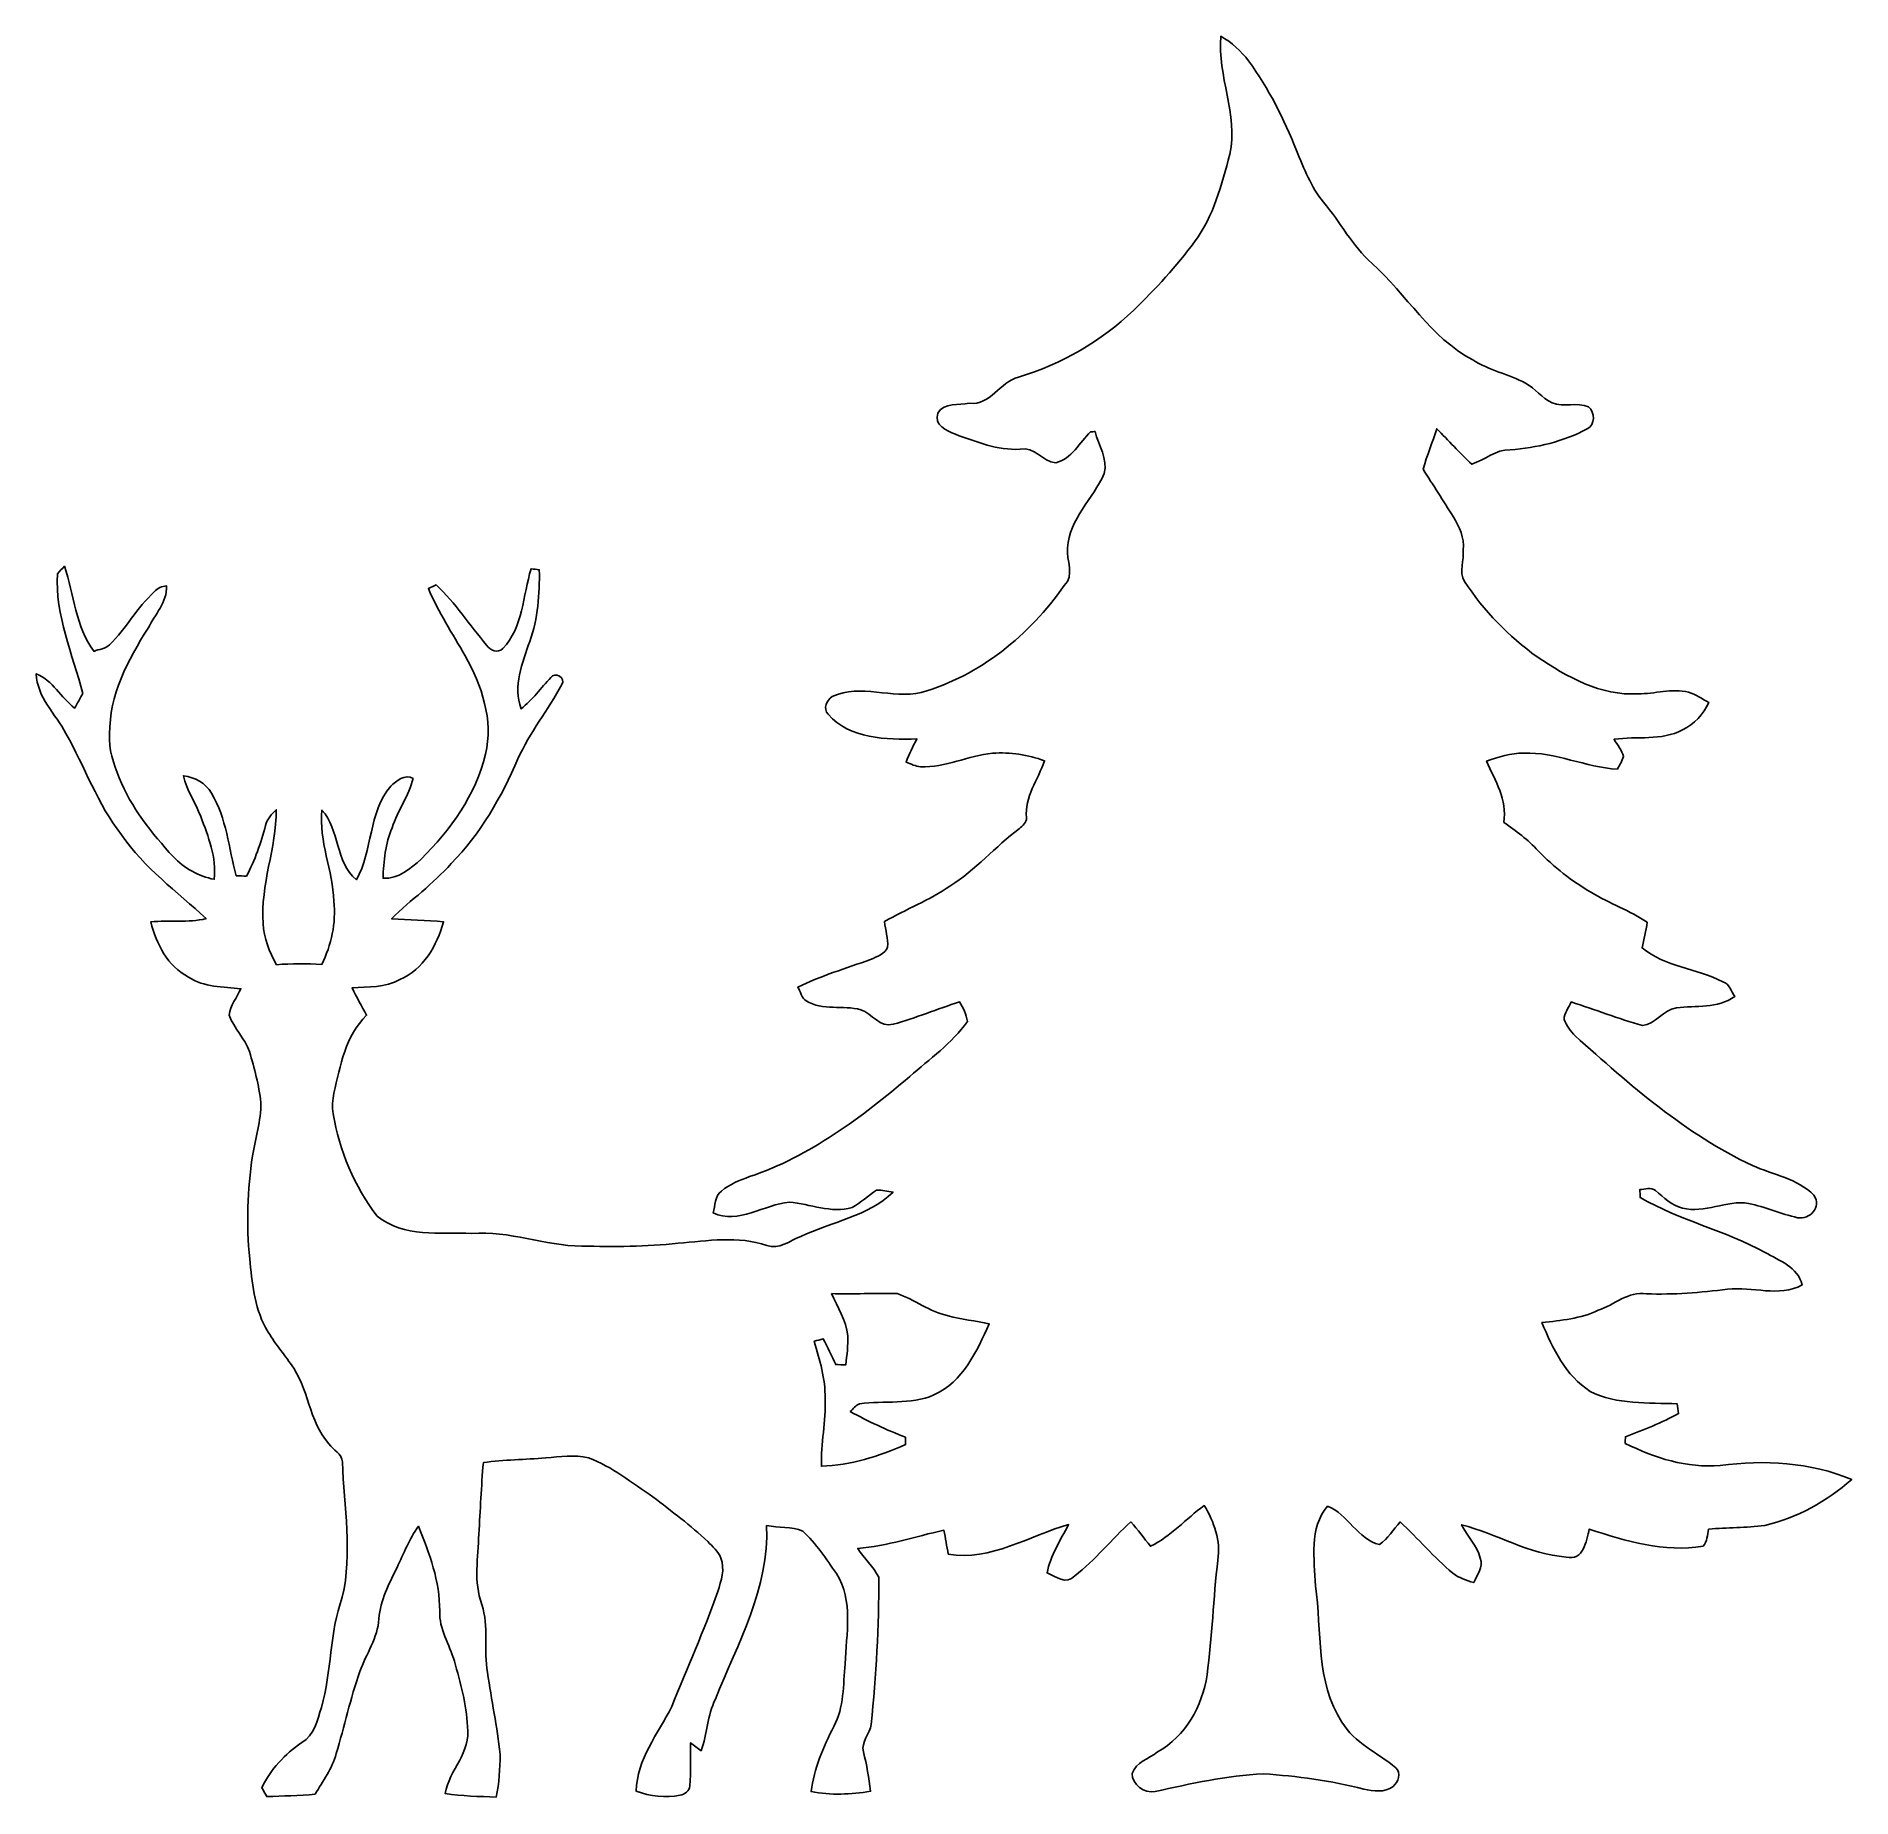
# Model space of a CAD drawing. Header units: centimetres. Extents: x -14.9 to 15.3, y -15.1 to 14.3.
import ezdxf

# ---------------------------------------------------------------- set-up
doc = ezdxf.new("R2010")
doc.units = ezdxf.units.CM
doc.header["$MEASUREMENT"] = 0
doc.layers.add('Layer 1', color=7, linetype='Continuous')

msp = doc.modelspace()

# ---------------------------------------------------------------- linework, layer by layer
at = {"layer": 'Layer 1', "color": 250}
for points, knots in [([(4.81048, 14.25787), (4.99251, 14.15697), (5.1495, 14.01339), (5.27544, 13.84794), (5.27544, 13.84794), (5.6074, 13.38827), (5.86387, 12.87851), (6.07377, 12.35322), (6.07377, 12.35322), (6.19689, 12.05512), (6.31366, 11.74679), (6.52145, 11.49491), (6.52145, 11.49491), (6.80226, 11.16224), (7.00264, 10.76396), (7.33143, 10.47115), (7.33143, 10.47115), (7.91069, 9.95751), (8.30439, 9.2329), (9.00959, 8.86672), (9.00959, 8.86672), (9.28123, 8.68715), (9.60755, 8.63), (9.89083, 8.47478), (9.89083, 8.47478), (10.05522, 8.39011), (10.16106, 8.22396), (10.33216, 8.14846), (10.33216, 8.14846), (10.52795, 8.07226), (10.74667, 8.16116), (10.9414, 8.0839), (10.9414, 8.0839), (11.04688, 7.98795), (11.05852, 7.78122), (10.9153, 7.71243), (10.9153, 7.71243), (10.52124, 7.50323), (10.07674, 7.39704), (9.6333, 7.36529), (9.6333, 7.36529), (9.39447, 7.37164), (9.21244, 7.19631), (8.99583, 7.12576), (8.99583, 7.12576), (8.79193, 7.31485), (8.6046, 7.52016), (8.40916, 7.71737), (8.40916, 7.71737), (8.33931, 7.49159), (8.24865, 7.27216), (8.18374, 7.04462), (8.18374, 7.04462), (8.34743, 6.77757), (8.51923, 6.51651), (8.68574, 6.25087), (8.68574, 6.25087), (8.78593, 6.08471), (8.8773, 5.8988), (8.84978, 5.69771), (8.84978, 5.69771), (8.87236, 5.52662), (8.77147, 5.32977), (8.87448, 5.17208), (8.87448, 5.17208), (9.19127, 4.67995), (9.6139, 4.25803), (10.08415, 3.91195), (10.08415, 3.91195), (10.58369, 3.58528), (11.14284, 3.25438), (11.76479, 3.30024), (11.76479, 3.30024), (12.04595, 3.29001), (12.32676, 3.39796), (12.60651, 3.32423), (12.60651, 3.32423), (12.73104, 3.29142), (12.83441, 3.20922), (12.94836, 3.15066), (12.94836, 3.15066), (12.84817, 2.96122), (12.70847, 2.78236), (12.50456, 2.69981), (12.50456, 2.69981), (12.15637, 2.50366), (11.74503, 2.60103), (11.36615, 2.53929), (11.36615, 2.53929), (11.41906, 2.44404), (11.49809, 2.35832), (11.52419, 2.25072), (11.52419, 2.25072), (11.50091, 2.17629), (11.45752, 2.11032), (11.42118, 2.04188), (11.42118, 2.04188), (10.8899, 2.07327), (10.39601, 2.32833), (9.85979, 2.31034), (9.85979, 2.31034), (9.646, 2.30823), (9.44069, 2.24543), (9.24101, 2.17629), (9.24101, 2.17629), (9.38318, 1.84856), (9.59026, 1.53247), (9.52817, 1.1557), (9.52817, 1.1557), (9.72926, 1.01141), (9.93352, 0.86642), (10.10179, 0.68263), (10.10179, 0.68263), (10.36073, 0.4064), (10.66236, 0.17251), (10.9915, -0.01411), (10.9915, -0.01411), (11.29101, -0.19861), (11.6265, -0.31397), (11.91966, -0.51047), (11.91966, -0.51047), (11.89531, -0.6537), (11.86533, -0.79587), (11.83217, -0.93698), (11.83217, -0.93698), (12.21528, -1.25448), (12.74374, -1.28023), (13.1766, -1.50142), (13.1766, -1.50142), (13.29443, -1.53247), (13.31595, -1.66194), (13.37874, -1.74801), (13.37874, -1.74801), (13.08735, -1.94839), (12.73422, -1.89724), (12.40437, -1.93604), (12.40437, -1.93604), (12.18424, -1.96638), (12.06147, -2.21544), (11.83922, -2.2285), (11.83922, -2.2285), (11.4367, -2.11878), (11.04759, -1.96674), (10.65142, -1.83727), (10.65142, -1.83727), (10.6105, -1.93287), (10.53712, -2.02177), (10.53218, -2.12937), (10.53218, -2.12937), (10.57522, -2.23132), (10.64013, -2.32516), (10.71845, -2.40383), (10.71845, -2.40383), (11.62791, -3.21804), (12.55501, -4.04424), (13.67226, -4.56494), (13.67226, -4.56494), (14.01657, -4.71981), (14.42297, -4.78402), (14.69778, -5.05883), (14.69778, -5.05883), (14.8336, -5.26097), (14.62476, -5.47264), (14.42473, -5.43419), (14.42473, -5.43419), (14.1478, -5.3721), (13.8871, -5.25321), (13.60876, -5.19677), (13.60876, -5.19677), (13.23657, -5.13503), (12.87498, -5.37386), (12.50562, -5.27332), (12.50562, -5.27332), (12.32182, -5.23734), (12.19729, -5.09023), (12.05583, -4.98334), (12.05583, -4.98334), (11.98421, -4.91525), (11.88085, -4.96252), (11.79548, -4.96676), (11.79548, -4.96676), (11.79759, -5.00027), (11.80147, -5.06659), (11.80359, -5.10011), (11.80359, -5.10011), (12.46293, -5.4797), (13.21576, -5.64974), (13.88322, -6.0138), (13.88322, -6.0138), (14.12169, -6.15244), (14.42861, -6.25404), (14.50269, -6.55496), (14.50269, -6.55496), (14.11464, -6.76487), (13.67155, -6.57789), (13.25845, -6.62587), (13.25845, -6.62587), (12.80901, -6.68267), (12.35745, -6.72077), (11.90413, -6.70207), (11.90413, -6.70207), (11.60321, -6.65868), (11.37073, -6.88728), (11.10227, -6.97724), (11.10227, -6.97724), (10.80841, -7.1187), (10.4835, -7.14728), (10.16459, -7.1815), (10.16459, -7.1815), (10.33815, -7.61541), (10.56146, -8.06803), (10.96751, -8.32908), (10.96751, -8.32908), (11.41448, -8.55557), (11.93271, -8.5157), (12.42025, -8.53757), (12.42025, -8.53757), (12.4273, -8.59084), (12.43471, -8.64447), (12.44247, -8.69844), (12.44247, -8.69844), (12.15813, -8.85296), (11.85721, -8.97255), (11.55524, -9.08614), (11.55524, -9.08614), (11.55418, -9.11366), (11.55241, -9.16869), (11.55136, -9.19621), (11.55136, -9.19621), (12.04136, -9.43857), (12.58217, -9.61319), (13.13533, -9.56522), (13.13533, -9.56522), (13.86805, -9.46856), (14.64028, -9.5063), (15.32678, -9.80123), (15.32678, -9.80123), (14.91156, -10.15965), (14.41697, -10.44187), (13.87863, -10.56358), (13.87863, -10.56358), (13.56783, -10.60909), (13.25245, -10.59568), (12.94059, -10.62672), (12.94059, -10.62672), (12.92013, -10.72268), (12.9226, -10.83416), (12.85064, -10.91001), (12.85064, -10.91001), (12.20294, -11.01619), (11.56159, -10.82569), (10.95269, -10.62637), (10.95269, -10.62637), (10.89942, -10.82428), (10.86379, -11.16012), (10.56499, -11.09063), (10.56499, -11.09063), (9.95221, -11.04406), (9.41176, -10.70716), (8.82509, -10.5537), (8.82509, -10.5537), (8.92387, -10.74138), (9.07944, -10.9026), (9.13412, -11.11074), (9.13412, -11.11074), (9.19233, -11.26314), (9.07838, -11.38626), (9.02723, -11.51714), (9.02723, -11.51714), (8.90552, -11.47657), (8.77711, -11.4427), (8.67763, -11.35768), (8.67763, -11.35768), (8.36471, -11.09627), (8.10013, -10.78406), (7.80274, -10.50607), (7.80274, -10.50607), (7.68562, -10.6299), (7.59707, -10.78371), (7.45807, -10.88461), (7.45807, -10.88461), (7.09189, -10.79429), (6.93032, -10.37484), (6.59024, -10.24467), (6.59024, -10.24467), (6.27662, -10.60379), (6.37117, -11.13155), (6.38951, -11.56829), (6.38951, -11.56829), (6.49781, -12.3257), (6.38704, -13.17343), (6.83048, -13.84335), (6.83048, -13.84335), (7.03474, -14.19437), (7.43056, -14.34888), (7.72724, -14.60429), (7.72724, -14.60429), (7.82179, -14.69178), (7.7724, -14.84348), (7.68174, -14.91368), (7.68174, -14.91368), (7.5438, -15.02481), (7.35365, -14.99129), (7.19243, -14.9606), (7.19243, -14.9606), (6.64669, -14.8142), (6.08259, -14.74505), (5.52062, -14.70272), (5.52062, -14.70272), (4.90996, -14.73271), (4.31024, -14.86817), (3.71581, -15.00117), (3.71581, -15.00117), (3.53942, -15.03504), (3.32281, -14.88546), (3.33622, -14.69707), (3.33622, -14.69707), (3.39266, -14.50516), (3.61879, -14.45577), (3.75673, -14.33865), (3.75673, -14.33865), (4.22557, -14.0776), (4.50497, -13.57418), (4.58152, -13.05454), (4.58152, -13.05454), (4.66901, -12.41954), (4.68524, -11.77749), (4.76179, -11.14143), (4.76179, -11.14143), (4.81295, -10.82146), (4.69724, -10.50396), (4.53566, -10.23303), (4.53566, -10.23303), (4.23051, -10.44998), (3.98004, -10.74949), (3.63749, -10.91142), (3.63749, -10.91142), (3.53131, -10.77348), (3.42935, -10.63272), (3.31188, -10.50431), (3.31188, -10.50431), (2.9912, -10.79535), (2.71956, -11.14143), (2.37702, -11.40672), (2.37702, -11.40672), (2.23344, -11.55912), (2.05916, -11.41942), (1.91452, -11.35662), (1.91452, -11.35662), (1.97414, -11.06452), (2.13678, -10.81088), (2.27401, -10.55123), (2.27401, -10.55123), (1.61396, -10.73009), (0.97825, -11.17071), (0.26776, -11.04053), (0.26776, -11.04053), (0.24412, -10.90824), (0.2219, -10.77666), (0.1965, -10.64542), (0.1965, -10.64542), (-0.28222, -10.7442), (-0.74859, -10.91177), (-1.24072, -10.94634), (-1.24072, -10.94634), (-1.13277, -11.1125), (-0.98037, -11.25044), (-0.88971, -11.42753), (-0.88971, -11.42753), (-0.88477, -12.24597), (-0.93274, -13.06618), (-1.01671, -13.88075), (-1.01671, -13.88075), (-1.03293, -14.0402), (-1.18851, -14.17179), (-1.14618, -14.33795), (-1.14618, -14.33795), (-1.09044, -14.55385), (-1.05234, -14.77327), (-1.02588, -14.99482), (-1.02588, -14.99482), (-1.3529, -15.04915), (-1.69122, -15.06537), (-2.01718, -15.00046), (-2.01718, -15.00046), (-1.96462, -14.61805), (-1.81681, -14.25716), (-1.64006, -13.91673), (-1.64006, -13.91673), (-1.46368, -13.59888), (-1.48766, -13.21999), (-1.44851, -12.87039), (-1.44851, -12.87039), (-1.43545, -12.37121), (-1.30739, -11.81911), (-1.59526, -11.36721), (-1.59526, -11.36721), (-1.76918, -11.12308), (-1.93146, -10.85956), (-2.15829, -10.66059), (-2.15829, -10.66059), (-2.34386, -10.57804), (-2.56081, -10.60309), (-2.75943, -10.56711), (-2.75943, -10.56711), (-2.71321, -11.60145), (-3.24132, -12.53031), (-3.61386, -13.45988), (-3.61386, -13.45988), (-3.74615, -13.73117), (-3.74826, -14.03985), (-3.85163, -14.32066), (-3.85163, -14.32066), (-3.9116, -14.27656), (-3.97051, -14.23211), (-4.02978, -14.18837), (-4.02978, -14.18837), (-4.03049, -14.4272), (-4.01496, -14.66674), (-4.04107, -14.90521), (-4.04107, -14.90521), (-4.04283, -14.992), (-4.12256, -15.04915), (-4.20158, -15.0622), (-4.20158, -15.0622), (-4.44535, -15.10242), (-4.70006, -15.08054), (-4.93148, -14.99447), (-4.93148, -14.99447), (-4.92689, -14.45542), (-4.56565, -14.04338), (-4.34128, -13.58441), (-4.34128, -13.58441), (-4.08376, -12.94518), (-3.79977, -12.31582), (-3.57152, -11.6653), (-3.57152, -11.6653), (-3.51931, -11.48539), (-3.4477, -11.29383), (-3.52425, -11.10897), (-3.52425, -11.10897), (-3.56164, -10.99502), (-3.66501, -10.91812), (-3.73944, -10.83134), (-3.73944, -10.83134), (-4.0259, -10.56181), (-4.3434, -10.32827), (-4.6542, -10.08874), (-4.6542, -10.08874), (-5.00098, -9.85414), (-5.33365, -9.58427), (-5.73052, -9.43716), (-5.73052, -9.43716), (-5.96336, -9.37895), (-6.20395, -9.4234), (-6.43855, -9.43751), (-6.43855, -9.43751), (-6.78603, -9.46785), (-7.13564, -9.46785), (-7.48101, -9.51618), (-7.48101, -9.51618), (-7.51699, -9.9127), (-7.52828, -10.31064), (-7.5565, -10.70751), (-7.5565, -10.70751), (-7.57026, -11.09874), (-7.64434, -11.50338), (-7.50676, -11.88297), (-7.50676, -11.88297), (-7.38611, -12.25021), (-7.47677, -12.64109), (-7.4108, -13.01574), (-7.4108, -13.01574), (-7.34554, -13.47117), (-7.2517, -13.92273), (-7.19914, -14.37993), (-7.19914, -14.37993), (-7.20831, -14.6177), (-7.21466, -14.85935), (-7.26616, -15.09324), (-7.26616, -15.09324), (-7.55086, -15.08019), (-7.83731, -15.07737), (-8.11918, -15.03186), (-8.11918, -15.03186), (-8.04616, -14.63746), (-7.67927, -14.34218), (-7.74524, -13.91779), (-7.74524, -13.91779), (-7.75864, -13.54526), (-7.86412, -13.18331), (-7.96396, -12.82665), (-7.96396, -12.82665), (-8.04369, -12.54725), (-8.22184, -12.29148), (-8.20843, -11.99092), (-8.20843, -11.99092), (-8.20455, -11.49809), (-8.38024, -11.02783), (-8.56368, -10.57804), (-8.56368, -10.57804), (-8.71608, -10.78759), (-8.80604, -11.03277), (-8.91893, -11.26419), (-8.91893, -11.26419), (-9.04946, -11.53724), (-9.2008, -11.81065), (-9.22232, -12.11933), (-9.22232, -12.11933), (-9.2396, -12.44036), (-9.43469, -12.70635), (-9.53982, -13.00057), (-9.53982, -13.00057), (-9.69716, -13.44824), (-9.79382, -13.91461), (-9.93387, -14.36758), (-9.93387, -14.36758), (-9.99984, -14.61805), (-10.15683, -14.82619), (-10.28559, -15.04632), (-10.28559, -15.04632), (-10.5537, -15.06573), (-10.82252, -15.07596), (-11.09133, -15.08337), (-11.09133, -15.08337), (-11.11885, -15.03398), (-11.14637, -14.98459), (-11.17388, -14.93555), (-11.17388, -14.93555), (-11.02148, -14.62934), (-10.79288, -14.37111), (-10.50608, -14.18449), (-10.50608, -14.18449), (-10.29688, -14.06102), (-10.24608, -13.80949), (-10.18011, -13.59676), (-10.18011, -13.59676), (-10.00584, -12.99563), (-10.05064, -12.35251), (-9.83192, -11.76232), (-9.83192, -11.76232), (-9.65694, -11.02078), (-9.80581, -10.25525), (-9.83051, -9.50524), (-9.83051, -9.50524), (-9.83509, -9.37013), (-9.98502, -9.30522), (-10.05346, -9.20609), (-10.05346, -9.20609), (-10.39389, -8.8265), (-10.39107, -8.26946), (-10.69305, -7.8673), (-10.69305, -7.8673), (-10.83733, -7.67009), (-10.99326, -7.47924), (-11.11321, -7.26546), (-11.11321, -7.26546), (-11.29771, -6.91127), (-11.33687, -6.51016), (-11.37497, -6.11964), (-11.37497, -6.11964), (-11.43494, -5.54849), (-11.41342, -4.97064), (-11.32699, -4.40373), (-11.32699, -4.40373), (-11.28254, -4.10739), (-11.18482, -3.81741), (-11.18764, -3.51508), (-11.18764, -3.51508), (-11.22504, -3.22721), (-11.29171, -2.94252), (-11.38061, -2.66629), (-11.38061, -2.66629), (-11.45293, -2.44334), (-11.64131, -2.28), (-11.71575, -2.05881), (-11.71575, -2.05881), (-11.70623, -1.89512), (-11.58593, -1.76283), (-11.52172, -1.61854), (-11.52172, -1.61854), (-11.81594, -1.58362), (-12.14049, -1.59808), (-12.39414, -1.42346), (-12.39414, -1.42346), (-12.74586, -1.24284), (-12.92931, -0.87171), (-13.02385, -0.50518), (-13.02385, -0.50518), (-12.71834, -0.46743), (-12.4019, -0.52352), (-12.10134, -0.44909), (-12.10134, -0.44909), (-12.58888, -0.00176), (-13.13251, 0.39864), (-13.51315, 0.94933), (-13.51315, 0.94933), (-13.91179, 1.45979), (-14.12311, 2.07857), (-14.43919, 2.63666), (-14.43919, 2.63666), (-14.60853, 2.96228), (-14.92426, 3.24238), (-14.93203, 3.63361), (-14.93203, 3.63361), (-14.66039, 3.52037), (-14.51892, 3.23603), (-14.29561, 3.05788), (-14.29561, 3.05788), (-14.26069, 3.11856), (-14.19084, 3.24026), (-14.15591, 3.30129), (-14.15591, 3.30129), (-14.32419, 3.95958), (-14.62299, 4.60375), (-14.57854, 5.29907), (-14.57854, 5.29907), (-14.54644, 5.34741), (-14.50128, 5.38445), (-14.46001, 5.42466), (-14.46001, 5.42466), (-14.30302, 4.95018), (-14.27868, 4.41748), (-13.97035, 4.00473), (-13.97035, 4.00473), (-13.88921, 4.04601), (-13.77774, 4.0446), (-13.70965, 4.11445), (-13.70965, 4.11445), (-13.43731, 4.38714), (-13.25174, 4.73357), (-12.96741, 4.99533), (-12.96741, 4.99533), (-12.91802, 5.06201), (-12.83829, 5.08952), (-12.75927, 5.09517), (-12.75927, 5.09517), (-12.74904, 4.82635), (-12.95823, 4.6168), (-13.06901, 4.39103), (-13.06901, 4.39103), (-13.4045, 3.8608), (-13.71706, 3.27484), (-13.7093, 2.62855), (-13.7093, 2.62855), (-13.7354, 2.37349), (-13.63768, 2.13395), (-13.55231, 1.89936), (-13.55231, 1.89936), (-13.35052, 1.40088), (-13.00868, 0.97367), (-12.64744, 0.58138), (-12.64744, 0.58138), (-12.46646, 0.387), (-12.22693, 0.25823), (-11.96658, 0.20567), (-11.96658, 0.20567), (-11.92706, 0.57044), (-12.06394, 0.91722), (-12.192, 1.2506), (-12.192, 1.2506), (-12.2749, 1.48308), (-12.4273, 1.68734), (-12.47916, 1.93111), (-12.47916, 1.93111), (-12.29043, 1.90747), (-12.10733, 1.81363), (-12.0142, 1.63936), (-12.0142, 1.63936), (-11.75597, 1.22661), (-11.72916, 0.72496), (-11.59933, 0.26529), (-11.59933, 0.26529), (-11.54254, 0.26282), (-11.48609, 0.26035), (-11.42929, 0.25718), (-11.42929, 0.25718), (-11.28889, 0.52599), (-11.18588, 0.81209), (-11.11074, 1.10525), (-11.11074, 1.10525), (-11.08639, 1.21144), (-11.00878, 1.29152), (-10.93258, 1.36419), (-10.93258, 1.36419), (-10.93188, 0.72496), (-11.19787, 0.11395), (-11.15131, -0.52846), (-11.15131, -0.52846), (-11.14425, -0.77541), (-11.04512, -1.00506), (-10.92729, -1.21744), (-10.92729, -1.21744), (-10.67506, -1.19733), (-10.42282, -1.1998), (-10.17058, -1.21391), (-10.17058, -1.21391), (-10.01924, -0.88512), (-9.92893, -0.52458), (-9.97514, -0.15981), (-9.97514, -0.15981), (-9.98396, 0.35278), (-10.22879, 0.84384), (-10.17164, 1.3589), (-10.17164, 1.3589), (-9.86931, 1.03399), (-9.95292, 0.49424), (-9.59732, 0.19791), (-9.59732, 0.19791), (-9.31968, 0.68368), (-9.40047, 1.31904), (-9.02476, 1.75754), (-9.02476, 1.75754), (-8.93233, 1.84644), (-8.78452, 1.9685), (-8.65188, 1.88877), (-8.65188, 1.88877), (-8.72243, 1.59773), (-8.91258, 1.35184), (-8.99971, 1.06504), (-8.99971, 1.06504), (-9.11437, 0.79939), (-9.14329, 0.50906), (-9.15247, 0.22296), (-9.15247, 0.22296), (-8.89459, 0.21414), (-8.69491, 0.38135), (-8.51606, 0.54363), (-8.51606, 0.54363), (-8.02993, 1.03011), (-7.60483, 1.61149), (-7.44502, 2.29129), (-7.44502, 2.29129), (-7.30885, 2.85891), (-7.50746, 3.43782), (-7.78404, 3.93065), (-7.78404, 3.93065), (-7.99465, 4.30107), (-8.23066, 4.65878), (-8.39682, 5.05248), (-8.39682, 5.05248), (-8.35343, 5.07294), (-8.30968, 5.09341), (-8.26558, 5.11316), (-8.26558, 5.11316), (-7.94738, 4.81154), (-7.70643, 4.44324), (-7.42703, 4.10774), (-7.42703, 4.10774), (-7.36424, 4.02449), (-7.24323, 3.96487), (-7.15539, 4.05059), (-7.15539, 4.05059), (-6.81637, 4.41149), (-6.82166, 4.93324), (-6.68549, 5.38233), (-6.68549, 5.38233), (-6.63963, 5.37669), (-6.59412, 5.37069), (-6.54791, 5.36469), (-6.54791, 5.36469), (-6.54297, 4.96217), (-6.56731, 4.55083), (-6.70772, 4.16983), (-6.70772, 4.16983), (-6.83084, 3.81494), (-6.98853, 3.42441), (-6.85236, 3.04871), (-6.85236, 3.04871), (-6.66221, 3.19864), (-6.52039, 3.39513), (-6.35494, 3.5687), (-6.35494, 3.5687), (-6.29426, 3.67559), (-6.09424, 3.556), (-6.17432, 3.45334), (-6.17432, 3.45334), (-6.39798, 3.03036), (-6.70736, 2.65395), (-6.90351, 2.21439), (-6.90351, 2.21439), (-7.17973, 1.57974), (-7.52722, 0.96308), (-8.01793, 0.46849), (-8.01793, 0.46849), (-8.31674, 0.12771), (-8.68892, -0.13476), (-9.01136, -0.45014), (-9.01136, -0.45014), (-8.72243, -0.46778), (-8.4328, -0.47484), (-8.14423, -0.5013), (-8.14423, -0.5013), (-8.25253, -0.89676), (-8.48113, -1.29575), (-8.8706, -1.46685), (-8.8706, -1.46685), (-9.11543, -1.59773), (-9.39941, -1.58679), (-9.66858, -1.60479), (-9.66858, -1.60479), (-9.59414, -1.75966), (-9.50807, -1.90853), (-9.42693, -2.06022), (-9.42693, -2.06022), (-9.779, -2.40383), (-9.86614, -2.89983), (-9.97232, -3.35915), (-9.97232, -3.35915), (-9.99031, -3.47063), (-10.00584, -3.58846), (-9.98326, -3.70134), (-9.98326, -3.70134), (-9.88131, -4.31659), (-9.62978, -4.91137), (-9.2523, -5.40738), (-9.2523, -5.40738), (-8.81309, -5.76792), (-8.1975, -5.67902), (-7.67292, -5.69736), (-7.67292, -5.69736), (-7.04921, -5.64444), (-6.45901, -5.90515), (-5.83918, -5.90691), (-5.83918, -5.90691), (-5.30437, -5.92032), (-4.76744, -5.91996), (-4.23474, -5.85929), (-4.23474, -5.85929), (-3.74403, -5.8233), (-3.23321, -5.73088), (-2.7559, -5.89739), (-2.7559, -5.89739), (-2.55341, -5.9757), (-2.37419, -5.81413), (-2.19075, -5.74957), (-2.19075, -5.74957), (-1.67852, -5.49981), (-1.07068, -5.41937), (-0.65088, -5.00662), (-0.65088, -5.00662), (-0.74189, -4.99428), (-0.83503, -4.97134), (-0.92569, -4.97628), (-0.92569, -4.97628), (-1.06715, -5.06307), (-1.18392, -5.18654), (-1.33315, -5.26274), (-1.33315, -5.26274), (-1.68346, -5.36998), (-2.03235, -5.20136), (-2.38054, -5.17666), (-2.38054, -5.17666), (-2.79929, -5.21088), (-3.22898, -5.55378), (-3.6516, -5.3527), (-3.6516, -5.3527), (-3.61562, -5.23452), (-3.62268, -5.074), (-3.51261, -4.98969), (-3.51261, -4.98969), (-3.37467, -4.87892), (-3.20781, -4.80942), (-3.04236, -4.75015), (-3.04236, -4.75015), (-2.03764, -4.41078), (-1.17404, -3.76202), (-0.3743, -3.08222), (-0.3743, -3.08222), (-0.0448, -2.78624), (0.33091, -2.5333), (0.58632, -2.16429), (0.58632, -2.16429), (0.57185, -2.04435), (0.51788, -1.93922), (0.45826, -1.83762), (0.45826, -1.83762), (0.08714, -1.95651), (-0.27552, -2.10326), (-0.64982, -2.21121), (-0.64982, -2.21121), (-0.86713, -2.27542), (-1.00083, -2.03059), (-1.18745, -1.96744), (-1.18745, -1.96744), (-1.48625, -1.8863), (-1.82492, -1.99037), (-2.10114, -1.81998), (-2.10114, -1.81998), (-2.17876, -1.77236), (-2.19393, -1.65911), (-2.2412, -1.59385), (-2.2412, -1.59385), (-1.85244, -1.39912), (-1.43334, -1.27741), (-1.02553, -1.1303), (-1.02553, -1.1303), (-0.92146, -1.08268), (-0.78669, -1.04069), (-0.74295, -0.92357), (-0.74295, -0.92357), (-0.73131, -0.78105), (-0.77964, -0.63994), (-0.7934, -0.49953), (-0.7934, -0.49953), (-0.43603, -0.29069), (-0.0448, -0.14393), (0.29598, 0.09384), (0.29598, 0.09384), (0.72637, 0.35736), (1.05198, 0.75177), (1.45415, 1.05163), (1.45415, 1.05163), (1.50883, 1.0982), (1.57762, 1.15041), (1.57233, 1.23084), (1.57233, 1.23084), (1.53705, 1.5815), (1.7653, 1.86584), (1.87396, 2.18087), (1.87396, 2.18087), (1.59808, 2.28459), (1.30069, 2.32904), (1.00683, 2.30752), (1.00683, 2.30752), (0.60007, 2.2673), (0.2219, 2.06551), (-0.19226, 2.07998), (-0.19226, 2.07998), (-0.27799, 2.08739), (-0.35595, 2.12901), (-0.43498, 2.159), (-0.43498, 2.159), (-0.38735, 2.29376), (-0.32068, 2.4197), (-0.25365, 2.54529), (-0.25365, 2.54529), (-0.76306, 2.53753), (-1.37019, 2.53612), (-1.73496, 2.95698), (-1.73496, 2.95698), (-1.82069, 3.05012), (-1.76248, 3.19405), (-1.66476, 3.25155), (-1.66476, 3.25155), (-1.19063, 3.47663), (-0.67134, 3.20216), (-0.18203, 3.32176), (-0.18203, 3.32176), (0.7941, 3.59551), (1.62666, 4.27919), (2.20133, 5.10117), (2.20133, 5.10117), (2.37984, 5.27438), (2.23555, 5.52344), (2.2546, 5.72982), (2.2546, 5.72982), (2.28882, 6.21489), (2.68182, 6.54756), (2.86914, 6.97054), (2.86914, 6.97054), (2.93194, 7.21501), (2.77072, 7.43726), (2.71674, 7.66939), (2.71674, 7.66939), (2.69804, 7.66833), (2.66065, 7.66586), (2.64195, 7.6648), (2.64195, 7.6648), (2.45816, 7.49159), (2.32516, 7.21042), (2.05916, 7.14975), (2.05916, 7.14975), (1.83868, 7.16351), (1.70921, 7.42809), (1.46473, 7.37482), (1.46473, 7.37482), (1.08691, 7.35224), (0.73519, 7.50182), (0.38629, 7.62353), (0.38629, 7.62353), (0.24201, 7.68491), (0.02399, 7.77275), (0.09596, 7.97842), (0.09596, 7.97842), (0.20214, 8.15799), (0.44485, 8.10507), (0.6163, 8.1407), (0.6163, 8.1407), (0.97649, 8.09907), (1.12395, 8.49806), (1.44004, 8.57638), (1.44004, 8.57638), (2.15583, 8.79299), (2.8194, 9.17504), (3.35915, 9.69363), (3.35915, 9.69363), (3.72639, 10.0457), (4.06964, 10.42494), (4.37374, 10.83275), (4.37374, 10.83275), (4.69547, 11.25784), (4.82388, 11.78525), (4.96006, 12.29078), (4.96006, 12.29078), (5.10469, 12.95717), (4.75121, 13.59394), (4.81048, 14.25787), (4.81048, 14.25787), (4.81048, 14.25787), (4.81048, 14.25787), (4.81048, 14.25787)], [0, 0, 0, 0, 0.00393701, 0.00393701, 0.00393701, 0.00393701, 0.00787402, 0.00787402, 0.00787402, 0.00787402, 0.01181102, 0.01181102, 0.01181102, 0.01181102, 0.01574803, 0.01574803, 0.01574803, 0.01574803, 0.01968504, 0.01968504, 0.01968504, 0.01968504, 0.02362205, 0.02362205, 0.02362205, 0.02362205, 0.02755906, 0.02755906, 0.02755906, 0.02755906, 0.03149606, 0.03149606, 0.03149606, 0.03149606, 0.03543307, 0.03543307, 0.03543307, 0.03543307, 0.03937008, 0.03937008, 0.03937008, 0.03937008, 0.04330709, 0.04330709, 0.04330709, 0.04330709, 0.04724409, 0.04724409, 0.04724409, 0.04724409, 0.0511811, 0.0511811, 0.0511811, 0.0511811, 0.05511811, 0.05511811, 0.05511811, 0.05511811, 0.05905512, 0.05905512, 0.05905512, 0.05905512, 0.06299213, 0.06299213, 0.06299213, 0.06299213, 0.06692913, 0.06692913, 0.06692913, 0.06692913, 0.07086614, 0.07086614, 0.07086614, 0.07086614, 0.07480315, 0.07480315, 0.07480315, 0.07480315, 0.07874016, 0.07874016, 0.07874016, 0.07874016, 0.08267717, 0.08267717, 0.08267717, 0.08267717, 0.08661417, 0.08661417, 0.08661417, 0.08661417, 0.09055118, 0.09055118, 0.09055118, 0.09055118, 0.09448819, 0.09448819, 0.09448819, 0.09448819, 0.0984252, 0.0984252, 0.0984252, 0.0984252, 0.1023622, 0.1023622, 0.1023622, 0.1023622, 0.10629921, 0.10629921, 0.10629921, 0.10629921, 0.11023622, 0.11023622, 0.11023622, 0.11023622, 0.11417323, 0.11417323, 0.11417323, 0.11417323, 0.11811024, 0.11811024, 0.11811024, 0.11811024, 0.12204724, 0.12204724, 0.12204724, 0.12204724, 0.12598425, 0.12598425, 0.12598425, 0.12598425, 0.12992126, 0.12992126, 0.12992126, 0.12992126, 0.13385827, 0.13385827, 0.13385827, 0.13385827, 0.13779528, 0.13779528, 0.13779528, 0.13779528, 0.14173228, 0.14173228, 0.14173228, 0.14173228, 0.14566929, 0.14566929, 0.14566929, 0.14566929, 0.1496063, 0.1496063, 0.1496063, 0.1496063, 0.15354331, 0.15354331, 0.15354331, 0.15354331, 0.15748031, 0.15748031, 0.15748031, 0.15748031, 0.16141732, 0.16141732, 0.16141732, 0.16141732, 0.16535433, 0.16535433, 0.16535433, 0.16535433, 0.16929134, 0.16929134, 0.16929134, 0.16929134, 0.17322835, 0.17322835, 0.17322835, 0.17322835, 0.17716535, 0.17716535, 0.17716535, 0.17716535, 0.18110236, 0.18110236, 0.18110236, 0.18110236, 0.18503937, 0.18503937, 0.18503937, 0.18503937, 0.18897638, 0.18897638, 0.18897638, 0.18897638, 0.19291339, 0.19291339, 0.19291339, 0.19291339, 0.19685039, 0.19685039, 0.19685039, 0.19685039, 0.2007874, 0.2007874, 0.2007874, 0.2007874, 0.20472441, 0.20472441, 0.20472441, 0.20472441, 0.20866142, 0.20866142, 0.20866142, 0.20866142, 0.21259843, 0.21259843, 0.21259843, 0.21259843, 0.21653543, 0.21653543, 0.21653543, 0.21653543, 0.22047244, 0.22047244, 0.22047244, 0.22047244, 0.22440945, 0.22440945, 0.22440945, 0.22440945, 0.22834646, 0.22834646, 0.22834646, 0.22834646, 0.23228346, 0.23228346, 0.23228346, 0.23228346, 0.23622047, 0.23622047, 0.23622047, 0.23622047, 0.24015748, 0.24015748, 0.24015748, 0.24015748, 0.24409449, 0.24409449, 0.24409449, 0.24409449, 0.2480315, 0.2480315, 0.2480315, 0.2480315, 0.2519685, 0.2519685, 0.2519685, 0.2519685, 0.25590551, 0.25590551, 0.25590551, 0.25590551, 0.25984252, 0.25984252, 0.25984252, 0.25984252, 0.26377953, 0.26377953, 0.26377953, 0.26377953, 0.26771654, 0.26771654, 0.26771654, 0.26771654, 0.27165354, 0.27165354, 0.27165354, 0.27165354, 0.27559055, 0.27559055, 0.27559055, 0.27559055, 0.27952756, 0.27952756, 0.27952756, 0.27952756, 0.28346457, 0.28346457, 0.28346457, 0.28346457, 0.28740157, 0.28740157, 0.28740157, 0.28740157, 0.29133858, 0.29133858, 0.29133858, 0.29133858, 0.29527559, 0.29527559, 0.29527559, 0.29527559, 0.2992126, 0.2992126, 0.2992126, 0.2992126, 0.30314961, 0.30314961, 0.30314961, 0.30314961, 0.30708661, 0.30708661, 0.30708661, 0.30708661, 0.31102362, 0.31102362, 0.31102362, 0.31102362, 0.31496063, 0.31496063, 0.31496063, 0.31496063, 0.31889764, 0.31889764, 0.31889764, 0.31889764, 0.32283465, 0.32283465, 0.32283465, 0.32283465, 0.32677165, 0.32677165, 0.32677165, 0.32677165, 0.33070866, 0.33070866, 0.33070866, 0.33070866, 0.33464567, 0.33464567, 0.33464567, 0.33464567, 0.33858268, 0.33858268, 0.33858268, 0.33858268, 0.34251969, 0.34251969, 0.34251969, 0.34251969, 0.34645669, 0.34645669, 0.34645669, 0.34645669, 0.3503937, 0.3503937, 0.3503937, 0.3503937, 0.35433071, 0.35433071, 0.35433071, 0.35433071, 0.35826772, 0.35826772, 0.35826772, 0.35826772, 0.36220472, 0.36220472, 0.36220472, 0.36220472, 0.36614173, 0.36614173, 0.36614173, 0.36614173, 0.37007874, 0.37007874, 0.37007874, 0.37007874, 0.37401575, 0.37401575, 0.37401575, 0.37401575, 0.37795276, 0.37795276, 0.37795276, 0.37795276, 0.38188976, 0.38188976, 0.38188976, 0.38188976, 0.38582677, 0.38582677, 0.38582677, 0.38582677, 0.38976378, 0.38976378, 0.38976378, 0.38976378, 0.39370079, 0.39370079, 0.39370079, 0.39370079, 0.3976378, 0.3976378, 0.3976378, 0.3976378, 0.4015748, 0.4015748, 0.4015748, 0.4015748, 0.40551181, 0.40551181, 0.40551181, 0.40551181, 0.40944882, 0.40944882, 0.40944882, 0.40944882, 0.41338583, 0.41338583, 0.41338583, 0.41338583, 0.41732283, 0.41732283, 0.41732283, 0.41732283, 0.42125984, 0.42125984, 0.42125984, 0.42125984, 0.42519685, 0.42519685, 0.42519685, 0.42519685, 0.42913386, 0.42913386, 0.42913386, 0.42913386, 0.43307087, 0.43307087, 0.43307087, 0.43307087, 0.43700787, 0.43700787, 0.43700787, 0.43700787, 0.44094488, 0.44094488, 0.44094488, 0.44094488, 0.44488189, 0.44488189, 0.44488189, 0.44488189, 0.4488189, 0.4488189, 0.4488189, 0.4488189, 0.45275591, 0.45275591, 0.45275591, 0.45275591, 0.45669291, 0.45669291, 0.45669291, 0.45669291, 0.46062992, 0.46062992, 0.46062992, 0.46062992, 0.46456693, 0.46456693, 0.46456693, 0.46456693, 0.46850394, 0.46850394, 0.46850394, 0.46850394, 0.47244094, 0.47244094, 0.47244094, 0.47244094, 0.47637795, 0.47637795, 0.47637795, 0.47637795, 0.48031496, 0.48031496, 0.48031496, 0.48031496, 0.48425197, 0.48425197, 0.48425197, 0.48425197, 0.48818898, 0.48818898, 0.48818898, 0.48818898, 0.49212598, 0.49212598, 0.49212598, 0.49212598, 0.49606299, 0.49606299, 0.49606299, 0.49606299, 0.5, 0.5, 0.5, 0.5, 0.50393701, 0.50393701, 0.50393701, 0.50393701, 0.50787402, 0.50787402, 0.50787402, 0.50787402, 0.51181102, 0.51181102, 0.51181102, 0.51181102, 0.51574803, 0.51574803, 0.51574803, 0.51574803, 0.51968504, 0.51968504, 0.51968504, 0.51968504, 0.52362205, 0.52362205, 0.52362205, 0.52362205, 0.52755906, 0.52755906, 0.52755906, 0.52755906, 0.53149606, 0.53149606, 0.53149606, 0.53149606, 0.53543307, 0.53543307, 0.53543307, 0.53543307, 0.53937008, 0.53937008, 0.53937008, 0.53937008, 0.54330709, 0.54330709, 0.54330709, 0.54330709, 0.54724409, 0.54724409, 0.54724409, 0.54724409, 0.5511811, 0.5511811, 0.5511811, 0.5511811, 0.55511811, 0.55511811, 0.55511811, 0.55511811, 0.55905512, 0.55905512, 0.55905512, 0.55905512, 0.56299213, 0.56299213, 0.56299213, 0.56299213, 0.56692913, 0.56692913, 0.56692913, 0.56692913, 0.57086614, 0.57086614, 0.57086614, 0.57086614, 0.57480315, 0.57480315, 0.57480315, 0.57480315, 0.57874016, 0.57874016, 0.57874016, 0.57874016, 0.58267717, 0.58267717, 0.58267717, 0.58267717, 0.58661417, 0.58661417, 0.58661417, 0.58661417, 0.59055118, 0.59055118, 0.59055118, 0.59055118, 0.59448819, 0.59448819, 0.59448819, 0.59448819, 0.5984252, 0.5984252, 0.5984252, 0.5984252, 0.6023622, 0.6023622, 0.6023622, 0.6023622, 0.60629921, 0.60629921, 0.60629921, 0.60629921, 0.61023622, 0.61023622, 0.61023622, 0.61023622, 0.61417323, 0.61417323, 0.61417323, 0.61417323, 0.61811024, 0.61811024, 0.61811024, 0.61811024, 0.62204724, 0.62204724, 0.62204724, 0.62204724, 0.62598425, 0.62598425, 0.62598425, 0.62598425, 0.62992126, 0.62992126, 0.62992126, 0.62992126, 0.63385827, 0.63385827, 0.63385827, 0.63385827, 0.63779528, 0.63779528, 0.63779528, 0.63779528, 0.64173228, 0.64173228, 0.64173228, 0.64173228, 0.64566929, 0.64566929, 0.64566929, 0.64566929, 0.6496063, 0.6496063, 0.6496063, 0.6496063, 0.65354331, 0.65354331, 0.65354331, 0.65354331, 0.65748031, 0.65748031, 0.65748031, 0.65748031, 0.66141732, 0.66141732, 0.66141732, 0.66141732, 0.66535433, 0.66535433, 0.66535433, 0.66535433, 0.66929134, 0.66929134, 0.66929134, 0.66929134, 0.67322835, 0.67322835, 0.67322835, 0.67322835, 0.67716535, 0.67716535, 0.67716535, 0.67716535, 0.68110236, 0.68110236, 0.68110236, 0.68110236, 0.68503937, 0.68503937, 0.68503937, 0.68503937, 0.68897638, 0.68897638, 0.68897638, 0.68897638, 0.69291339, 0.69291339, 0.69291339, 0.69291339, 0.69685039, 0.69685039, 0.69685039, 0.69685039, 0.7007874, 0.7007874, 0.7007874, 0.7007874, 0.70472441, 0.70472441, 0.70472441, 0.70472441, 0.70866142, 0.70866142, 0.70866142, 0.70866142, 0.71259843, 0.71259843, 0.71259843, 0.71259843, 0.71653543, 0.71653543, 0.71653543, 0.71653543, 0.72047244, 0.72047244, 0.72047244, 0.72047244, 0.72440945, 0.72440945, 0.72440945, 0.72440945, 0.72834646, 0.72834646, 0.72834646, 0.72834646, 0.73228346, 0.73228346, 0.73228346, 0.73228346, 0.73622047, 0.73622047, 0.73622047, 0.73622047, 0.74015748, 0.74015748, 0.74015748, 0.74015748, 0.74409449, 0.74409449, 0.74409449, 0.74409449, 0.7480315, 0.7480315, 0.7480315, 0.7480315, 0.7519685, 0.7519685, 0.7519685, 0.7519685, 0.75590551, 0.75590551, 0.75590551, 0.75590551, 0.75984252, 0.75984252, 0.75984252, 0.75984252, 0.76377953, 0.76377953, 0.76377953, 0.76377953, 0.76771654, 0.76771654, 0.76771654, 0.76771654, 0.77165354, 0.77165354, 0.77165354, 0.77165354, 0.77559055, 0.77559055, 0.77559055, 0.77559055, 0.77952756, 0.77952756, 0.77952756, 0.77952756, 0.78346457, 0.78346457, 0.78346457, 0.78346457, 0.78740157, 0.78740157, 0.78740157, 0.78740157, 0.79133858, 0.79133858, 0.79133858, 0.79133858, 0.79527559, 0.79527559, 0.79527559, 0.79527559, 0.7992126, 0.7992126, 0.7992126, 0.7992126, 0.80314961, 0.80314961, 0.80314961, 0.80314961, 0.80708661, 0.80708661, 0.80708661, 0.80708661, 0.81102362, 0.81102362, 0.81102362, 0.81102362, 0.81496063, 0.81496063, 0.81496063, 0.81496063, 0.81889764, 0.81889764, 0.81889764, 0.81889764, 0.82283465, 0.82283465, 0.82283465, 0.82283465, 0.82677165, 0.82677165, 0.82677165, 0.82677165, 0.83070866, 0.83070866, 0.83070866, 0.83070866, 0.83464567, 0.83464567, 0.83464567, 0.83464567, 0.83858268, 0.83858268, 0.83858268, 0.83858268, 0.84251969, 0.84251969, 0.84251969, 0.84251969, 0.84645669, 0.84645669, 0.84645669, 0.84645669, 0.8503937, 0.8503937, 0.8503937, 0.8503937, 0.85433071, 0.85433071, 0.85433071, 0.85433071, 0.85826772, 0.85826772, 0.85826772, 0.85826772, 0.86220472, 0.86220472, 0.86220472, 0.86220472, 0.86614173, 0.86614173, 0.86614173, 0.86614173, 0.87007874, 0.87007874, 0.87007874, 0.87007874, 0.87401575, 0.87401575, 0.87401575, 0.87401575, 0.87795276, 0.87795276, 0.87795276, 0.87795276, 0.88188976, 0.88188976, 0.88188976, 0.88188976, 0.88582677, 0.88582677, 0.88582677, 0.88582677, 0.88976378, 0.88976378, 0.88976378, 0.88976378, 0.89370079, 0.89370079, 0.89370079, 0.89370079, 0.8976378, 0.8976378, 0.8976378, 0.8976378, 0.9015748, 0.9015748, 0.9015748, 0.9015748, 0.90551181, 0.90551181, 0.90551181, 0.90551181, 0.90944882, 0.90944882, 0.90944882, 0.90944882, 0.91338583, 0.91338583, 0.91338583, 0.91338583, 0.91732283, 0.91732283, 0.91732283, 0.91732283, 0.92125984, 0.92125984, 0.92125984, 0.92125984, 0.92519685, 0.92519685, 0.92519685, 0.92519685, 0.92913386, 0.92913386, 0.92913386, 0.92913386, 0.93307087, 0.93307087, 0.93307087, 0.93307087, 0.93700787, 0.93700787, 0.93700787, 0.93700787, 0.94094488, 0.94094488, 0.94094488, 0.94094488, 0.94488189, 0.94488189, 0.94488189, 0.94488189, 0.9488189, 0.9488189, 0.9488189, 0.9488189, 0.95275591, 0.95275591, 0.95275591, 0.95275591, 0.95669291, 0.95669291, 0.95669291, 0.95669291, 0.96062992, 0.96062992, 0.96062992, 0.96062992, 0.96456693, 0.96456693, 0.96456693, 0.96456693, 0.96850394, 0.96850394, 0.96850394, 0.96850394, 0.97244094, 0.97244094, 0.97244094, 0.97244094, 0.97637795, 0.97637795, 0.97637795, 0.97637795, 0.98031496, 0.98031496, 0.98031496, 0.98031496, 0.98425197, 0.98425197, 0.98425197, 0.98425197, 0.98818898, 0.98818898, 0.98818898, 0.98818898, 0.99212598, 0.99212598, 0.99212598, 0.99212598, 1, 1, 1, 1]), ([(-1.67958, -6.6989), (-1.57057, -6.92467), (-1.43863, -7.14763), (-1.40511, -7.40128), (-1.40511, -7.40128), (-1.40088, -7.56285), (-1.41781, -7.72689), (-1.44145, -7.88811), (-1.44145, -7.88811), (-1.49648, -7.88599), (-1.55152, -7.88388), (-1.6062, -7.88247), (-1.6062, -7.88247), (-1.67605, -7.73853), (-1.74272, -7.59425), (-1.8161, -7.45243), (-1.8161, -7.45243), (-1.86619, -7.46619), (-1.91594, -7.48065), (-1.96568, -7.49512), (-1.96568, -7.49512), (-1.87572, -7.80591), (-1.77553, -8.12059), (-1.78541, -8.44867), (-1.78541, -8.44867), (-1.76812, -8.82685), (-1.85491, -9.19974), (-1.84609, -9.57756), (-1.84609, -9.57756), (-1.35819, -9.55957), (-0.88724, -9.41317), (-0.44379, -9.21773), (-0.44379, -9.21773), (-0.44415, -9.1761), (-0.4445, -9.13483), (-0.44485, -9.09391), (-0.44485, -9.09391), (-0.76094, -8.97255), (-1.06751, -8.82862), (-1.36454, -8.66634), (-1.36454, -8.66634), (-1.31586, -8.61977), (-1.27282, -8.56192), (-1.20932, -8.53475), (-1.20932, -8.53475), (-0.80116, -8.47866), (-0.35948, -8.55909), (0.02893, -8.38906), (0.02893, -8.38906), (0.514, -8.17386), (0.74189, -7.65845), (0.9525, -7.20549), (0.9525, -7.20549), (0.72531, -7.14939), (0.4893, -7.13669), (0.26529, -7.06896), (0.26529, -7.06896), (-0.04092, -7.00229), (-0.29281, -6.80014), (-0.58455, -6.69819), (-0.58455, -6.69819), (-0.94968, -6.68796), (-1.3148, -6.7123), (-1.67958, -6.6989)], [0, 0, 0, 0, 0.05882353, 0.05882353, 0.05882353, 0.05882353, 0.11764706, 0.11764706, 0.11764706, 0.11764706, 0.17647059, 0.17647059, 0.17647059, 0.17647059, 0.23529412, 0.23529412, 0.23529412, 0.23529412, 0.29411765, 0.29411765, 0.29411765, 0.29411765, 0.35294118, 0.35294118, 0.35294118, 0.35294118, 0.41176471, 0.41176471, 0.41176471, 0.41176471, 0.47058824, 0.47058824, 0.47058824, 0.47058824, 0.52941176, 0.52941176, 0.52941176, 0.52941176, 0.58823529, 0.58823529, 0.58823529, 0.58823529, 0.64705882, 0.64705882, 0.64705882, 0.64705882, 0.70588235, 0.70588235, 0.70588235, 0.70588235, 0.76470588, 0.76470588, 0.76470588, 0.76470588, 0.82352941, 0.82352941, 0.82352941, 0.82352941, 0.88235294, 0.88235294, 0.88235294, 0.88235294, 1, 1, 1, 1])]:
    msp.add_open_spline(points, degree=3, knots=knots, dxfattribs=at)

doc.saveas('drawing.dxf')
